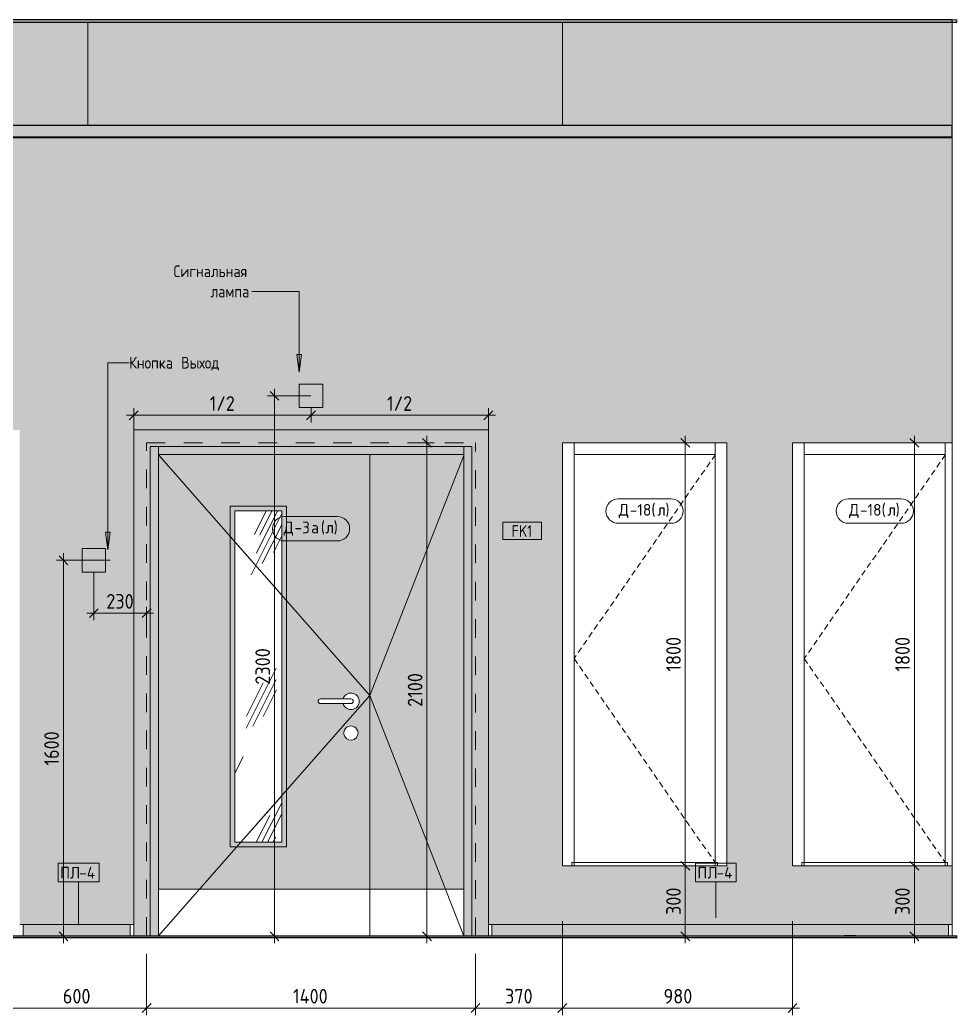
# Model space of a CAD drawing. Header units: millimetres. Extents: x 81971 to 140149, y -1987 to 13800.
# Drawn here: x 110324 to 114314, y 3865 to 8100 of the extents above; entities that cross this region are included whole.
import ezdxf

# ---------------------------------------------------------------- set-up
doc = ezdxf.new("R2010")
doc.units = ezdxf.units.MM
doc.linetypes.add('200_ШТРИХ__ш1_п0_6_', pattern=[40, 25, -15])
doc.linetypes.add('Штрих', pattern=[158.75, 79.375, -79.375])
for name, color, linetype, lineweight in [('A-ANNO-DIMS', 7, 'Continuous', 9), ('A-ANNO-DIMS-25', 7, 'Continuous', 9), ('A-DETL', 7, 'Continuous', 9), ('A-DOOR', 7, 'Continuous', 9), ('A-DOOR-2', 7, 'Штрих', 9), ('A-DOOR-3', 7, '200_ШТРИХ__ш1_п0_6_', 9), ('A-DOOR-FRAM-1', 7, 'Continuous', 9), ('A-DOOR-IDEN', 7, 'Continuous', 9), ('A-FLOR', 7, 'Continuous', 9), ('A-GENM', 7, 'Continuous', 9), ('A-GENM-IDEN', 7, 'Continuous', 9), ('A-WALL', 7, 'Continuous', 9), ('A-WALL-IDEN', 7, 'Continuous', 9), ('A-WALL-PATT', 7, 'Continuous', 9), ('I-WALL', 7, 'Continuous', 9)]:
    doc.layers.add(name, color=color, linetype=linetype, lineweight=lineweight)
for name, color, linetype, lineweight, true_color in [('A-CLNG-1', 7, 'Continuous', 9, 0x787878), ('A-CLNG-FNSH-1', 7, 'Continuous', 30, 0x3c3c3c), ('A-FLOR-1', 7, 'Continuous', 9, 0x787878), ('A-FLOR-FNSH-1', 7, 'Continuous', 30, 0x3c3c3c), ('A-WALL-5', 7, 'Continuous', 30, 0x3c3c3c), ('G-ANNO-TEXT-1', 7, 'Continuous', 9, 0x3c3c3c), ('I-WALL-1', 7, 'Continuous', 9, 0x787878), ('Q-SPCQ-1', 9, 'Continuous', 9, 0x808080), ('Q-SPCQ-2', 7, 'Continuous', 9, 0x7f7f7f)]:
    doc.layers.add(name, color=color, linetype=linetype, lineweight=lineweight, true_color=true_color)
doc.styles.add('GOST Common_1', font='GOST_Common.ttf', dxfattribs={"width": 0.9, "height": 50})
doc.styles.add('GOST Common_2', font='GOST_Common.ttf', dxfattribs={"height": 50})
doc.styles.add('ISOCPEUR_1', font='isocpeur.ttf', dxfattribs={"width": 0.9, "height": 62.5})
doc.dimstyles.new('ISO-2_5_0_9К_БОЛЬШОЙ_1', dxfattribs={"dimscale": 304.8, "dimtxt": 62.248823, "dimasz": 0.123031, "dimexe": 0.098425, "dimexo": 0.246063, "dimgap": 0, "dimtad": 1, "dimdec": 0, "dimrnd": 10, "dimzin": 0, "dimdsep": 46, "dimtxsty": 'ISOCPEUR_1', "dimblk1": 'OBLIQUE', "dimblk2": 'OBLIQUE', "dimsah": 1, "dimcen": 0.09, "dimdle": 0.098425, "dimazin": 0, "dimtfac": 1, "dimtdec": 4, "dimtix": 1, "dimtmove": 0, "dimatfit": 3, "dimfxl": 1, "dimtvp": 1, "dimtolj": 1, "dimtzin": 0, "dimarcsym": 2})
doc.dimstyles.new('ISO-2_5_0_9К_БОЛЬШОЙ_округление', dxfattribs={"dimscale": 304.8, "dimtxt": 62.248823, "dimasz": 0.123031, "dimexe": 0.098425, "dimexo": 0, "dimgap": 0, "dimtad": 1, "dimdec": 0, "dimrnd": 10, "dimzin": 0, "dimdsep": 46, "dimtxsty": 'ISOCPEUR_1', "dimblk1": 'OBLIQUE', "dimblk2": 'OBLIQUE', "dimsah": 1, "dimcen": 0.09, "dimdle": 0.098425, "dimazin": 0, "dimtfac": 1, "dimtdec": 4, "dimtix": 1, "dimtmove": 0, "dimatfit": 3, "dimfxl": 1, "dimtvp": 1, "dimtolj": 1, "dimtzin": 0, "dimarcsym": 2})

# ---------------------------------------------------------------- blocks, each defined once
blk = doc.blocks.new('110_Дверь_СКБ_2Ст - Д-3а 1450x2100h_Лестничная клетка из коридора-32352288-Развертки 2_51-1')
at = {"layer": 'A-DOOR'}
h = blk.add_hatch(color=256, dxfattribs=at)
h.paths.add_polyline_path([(95752.1, 4400), (96000, 4400), (96000, 6250), (95100, 6250), (95100, 4400), (95540.7, 4400)])
h.paths.add_polyline_path([(95425, 4600), (95425, 6010), (95625, 6010), (95625, 4600), (95540.7, 4600)])
h.paths.add_polyline_path([(95922.1, 5035.1), (95914.7, 5035.5), (95907.5, 5037.7), (95900.6, 5042.2), (95896, 5047), (95892.3, 5053.5), (95890.3, 5060.7), (95890.3, 5068.8), (95892, 5075.6), (95896, 5082.8), (95900.6, 5087.9), (95906.9, 5092), (95914.1, 5094.4), (95921.6, 5095), (95929.1, 5093.6), (95935.9, 5090.4), (95941.8, 5085.6), (95946.3, 5079.5), (95949, 5072.5), (95950, 5065), (95949, 5057.5), (95946.3, 5050.6), (95942, 5044.6), (95936.2, 5039.8), (95929.5, 5036.5), (95924.2, 5035.5)])
h.paths.add_polyline_path([(95920.5, 5165), (95911.5, 5166), (95903.1, 5169.3), (95895.8, 5174.7), (95890.1, 5181.7), (95886.5, 5190), (95790, 5190), (95787.4, 5190.3), (95785, 5191.3), (95782.9, 5192.9), (95781.3, 5195), (95780.3, 5197.4), (95780, 5200), (95780.3, 5202.6), (95781.3, 5205), (95782.9, 5207.1), (95785, 5208.7), (95787.4, 5209.7), (95790, 5210), (95886.5, 5210), (95890.1, 5218.3), (95895.8, 5225.3), (95903.1, 5230.7), (95911.5, 5234), (95920.5, 5235), (95929.5, 5233.7), (95937.8, 5230.1), (95944.9, 5224.6), (95950.4, 5217.3), (95953.8, 5209), (95955, 5200), (95953.8, 5191), (95950.4, 5182.7), (95944.9, 5175.4), (95937.8, 5169.9), (95929.5, 5166.3), (95922.6, 5165.3)])
blk.add_hatch(color=256, dxfattribs=at).paths.add_polyline_path([(96174.9, 4400), (96400, 4400), (96400, 6250), (96000, 6250), (96000, 4400)])
h = blk.add_hatch(dxfattribs=at)
h.set_pattern_fill('FP_18', color=256, style=0, pattern_type=2)
h.set_pattern_definition([(63.435, (92195.44, 31.75), (-255.583, 766.747), [317.5, -190.5, 317.5, -190.5, -403.903]), (63.435, (92195.44, 31.75), (-255.583, 766.747), [-1016, 127, -276.9]), (63.435, (92179.56, 47.6), (-255.583, 766.747), [254, -317.5, 190.5, -190.5, -467.403]), (63.435, (92179.56, 47.6), (-255.583, 766.747), [-952.5, 222.25, -245.15]), (63.435, (92179.56, 95.25), (-255.583, 766.747), [190.5, -381, 127, -190.5, -530.903]), (63.435, (92179.56, 95.25), (-255.583, 766.747), [-889, 285.75, -245.15]), (63.435, (92227.2, 47.6), (-255.583, 766.747), [190.5, -381, 158.75, -6404.65]), (63.435, (92274.8, 95.25), (-255.583, 766.747), [95.25, -476.25, 63.5, -6499.9]), (63.435, (92195.44, 174.6), (-255.583, 766.747), [63.5, -476.25, 63.5, -254, -562.653]), (63.435, (92195.44, 174.6), (-255.583, 766.747), [-857.25, 158.75, -403.9]), (63.435, (92481.2, 127), (-255.583, 766.747), [317.5, -476.25, 381, -251.503]), (63.435, (92481.2, 79.4), (-255.583, 766.747), [444.5, -317.5, 476.25, -188.003]), (63.435, (92512.94, 95.25), (-255.583, 766.747), [508, -254, 381, -276.903]), (63.435, (92560.56, 142.9), (-255.583, 766.747), [317.5, -444.5, 254, -403.903]), (63.435, (92512.94, 238.1), (-255.583, 766.747), [158.75, -635, 190.5, -435.653]), (63.435, (92608.2, 190.5), (-255.583, 766.747), [127, -635, 127, -530.903])])
h.paths.add_polyline_path([(95540.7, 4600), (95625, 4600), (95625, 6010), (95425, 6010), (95425, 4600)])
at = {"layer": 'A-DOOR-FRAM-1'}
for points in [[(96435, 4200), (96505, 4200), (96505, 6355), (94995, 6355), (94995, 4200), (95044.4, 4200), (95044.4, 4202), (95065, 4202), (95065, 6285), (96435, 6285), (96435, 4203.2)], [(95065, 4202), (95100, 4202), (95100, 6285), (95065, 6285), (95065, 4204.8)], [(96400, 6250), (96400, 6285), (95100, 6285), (95100, 6250), (96386.3, 6250)], [(96433.7, 4200), (96435, 4200), (96435, 6285), (96400, 6285), (96400, 4202), (96433.7, 4202)]]:
    blk.add_hatch(color=256, dxfattribs=at).paths.add_polyline_path(points)
at = {"layer": 'A-DOOR'}
for p, q in [((96000, 6250), (96000, 4400)), ((96000, 6250), (96000, 4400)), ((95645, 6030), (95405, 6030)), ((95405, 6030), (95405, 4580)), ((95645, 6030), (95645, 4580)), ((95425, 4600), (95425, 6010)), ((95425, 6010), (95625, 6010)), ((95625, 6010), (95625, 4600)), ((95425, 5878.9), (95625, 5651.4)), ((95790, 5210), (95920, 5210)), ((95920, 5210), (95886.5, 5210)), ((95920, 5190), (95790, 5190)), ((95886.5, 5190), (95920, 5190)), ((95625, 4797.9), (95451.2, 4600)), ((95645, 4580), (95405, 4580)), ((95625, 4600), (95425, 4600)), ((95100, 4400), (96000, 4400)), ((96000, 4400), (96000, 4202)), ((96400, 4400), (96000, 4400)), ((96000, 4400), (96000, 4202))]:
    blk.add_line(p, q, dxfattribs=at)
for centre, radius, start, end in [((95790, 5200), 10, 90, 270), ((95920, 5200), 35, 0, 163.3985), ((95920, 5200), 10, 270, 90), ((95920, 5200), 10, 270, 90), ((95920, 5200), 35, 196.6015, 0), ((95920, 5065), 30, 0, 188.1699), ((95920, 5065), 30, 188.1699, 0)]:
    blk.add_arc(centre, radius, start, end, dxfattribs=at)
at = {"layer": 'A-DOOR-2'}
for p, q in [((95050, 6300), (96450, 6300)), ((95050, 4202), (95050, 6300)), ((95050, 6300), (96450, 6300)), ((95050, 4202), (95050, 6300)), ((96450, 4200), (96450, 6300)), ((96450, 4200), (96450, 6300))]:
    blk.add_line(p, q, dxfattribs=at)
at = {"layer": 'A-DOOR-FRAM-1'}
for p, q in [((96505, 6355), (94995, 6355)), ((94995, 6355), (94995, 4200)), ((96505, 4200), (96505, 6355)), ((95065, 4202), (95065, 6285)), ((95065, 6285), (96435, 6285)), ((95100, 6250), (95100, 6285)), ((95100, 6285), (95100, 4202)), ((96400, 6285), (96400, 6250)), ((96400, 6285), (96400, 4202)), ((96435, 6285), (96435, 4200)), ((95100, 6250), (96400, 6250))]:
    blk.add_line(p, q, dxfattribs=at)
blk = doc.blocks.new('110_Дверь_СКБ_1Ст - д-18 700x2100h_Технический шкаф ЭОМ и СС-23698042-Развертки 2_51-1')
at = {"layer": 'A-DOOR'}
for p, q in [((98450, 6250), (97850, 6250)), ((97850, 4514), (97850, 6250)), ((98450, 6250), (98450, 4514)), ((98450, 4514), (97850, 4514))]:
    blk.add_line(p, q, dxfattribs=at)
at = {"layer": 'A-DOOR-2'}
for p in [(98479, 6300), (97800, 4500), (98479, 6300), (97800, 4500)]:
    blk.add_line(p, (97800, 6300), dxfattribs=at)
at = {"layer": 'A-DOOR-3'}
for p, q in [((98451.4, 6250), (97850, 5382)), ((97850, 5382), (98450, 4514))]:
    blk.add_line(p, q, dxfattribs=at)
at = {"layer": 'A-DOOR-FRAM-1'}
for p, q in [((97850, 6250), (97850, 6300)), ((97850, 6300), (97850, 4500)), ((98450, 6300), (98450, 6250)), ((98450, 6300), (98450, 4500)), ((98450, 6250), (97850, 6250)), ((97840, 4500), (97840, 4514)), ((98460, 4514), (97840, 4514)), ((98460, 4514), (98460, 4500))]:
    blk.add_line(p, q, dxfattribs=at)
blk = doc.blocks.new('110_Дверь_СКБ_1Ст - д-18 700x2100h_Технический шкаф ЭОМ и СС-V2-Развертки 2_51-1')
at = {"layer": 'A-DOOR'}
for p, q in [((97470, 6250), (96870, 6250)), ((96870, 4514), (96870, 6250)), ((97470, 6250), (97470, 4514)), ((97470, 4514), (96870, 4514))]:
    blk.add_line(p, q, dxfattribs=at)
at = {"layer": 'A-DOOR-2'}
for p, q in [((97520, 6300), (96820, 6300)), ((96820, 4500), (96820, 6300)), ((97520, 6300), (96820, 6300)), ((96820, 4500), (96820, 6300)), ((97520, 4500), (97520, 6300)), ((97520, 4500), (97520, 6300))]:
    blk.add_line(p, q, dxfattribs=at)
at = {"layer": 'A-DOOR-3'}
for p, q in [((97471.4, 6250), (96870, 5382)), ((96870, 5382), (97470, 4514))]:
    blk.add_line(p, q, dxfattribs=at)
at = {"layer": 'A-DOOR-FRAM-1'}
for p, q in [((96870, 6250), (96870, 6300)), ((96870, 6300), (96870, 4500)), ((97470, 6300), (97470, 6250)), ((97470, 6300), (97470, 4500)), ((97470, 6250), (96870, 6250)), ((96860, 4500), (96860, 4514)), ((97480, 4514), (96860, 4514)), ((97480, 4514), (97480, 4500))]:
    blk.add_line(p, q, dxfattribs=at)
blk = doc.blocks.new('Плинтус - Плинтус светлый _сад_-32863653-Развертки 2_51-1')
at = {"layer": 'A-GENM'}
blk.add_hatch(color=256, dxfattribs=at).paths.add_polyline_path([(94787.3, 4200), (94980, 4200), (94980, 4250), (94525, 4250), (94525, 4200), (94695, 4200)])
for p, q in [((94511, 4250), (94525, 4250)), ((94525, 4250), (94980, 4250)), ((94525, 4250), (94525, 4200)), ((94980, 4250), (94994, 4250)), ((94980, 4200), (94980, 4250))]:
    blk.add_line(p, q, dxfattribs=at)
blk = doc.blocks.new('Плинтус - Плинтус светлый _сад_-32863655-Развертки 2_51-1')
at = {"layer": 'A-GENM'}
blk.add_hatch(color=256, dxfattribs=at).paths.add_polyline_path([(96520, 4200), (98020, 4200), (98020, 4202), (98464, 4202), (98464, 4250), (96520, 4250), (96520, 4219.6)])
for p, q in [((96506, 4250), (96520, 4250)), ((96520, 4250), (98464, 4250)), ((96520, 4250), (96520, 4200))]:
    blk.add_line(p, q, dxfattribs=at)
blk = doc.blocks.new('Плинтус - Плинтус светлый _сад_-32863657-Развертки 2_51-1')
at = {"layer": 'A-GENM'}
for p, q in [((98464, 4250), (98479, 4250)), ((98464, 4202), (98464, 4250)), ((98479, 4250), (98479, 4202))]:
    blk.add_line(p, q, dxfattribs=at)
blk = doc.blocks.new('оповещатель охранно-звуковойrfa - Сигнальная лампа-29714515-Развертки 2_51-1')
at = {"layer": 'Q-SPCQ-2'}
blk.add_hatch(color=256, dxfattribs=at).paths.add_polyline_path([(95800, 6450), (95800, 6550), (95700, 6550), (95700, 6450)])
at = {"layer": 'Q-SPCQ-1'}
for p, q in [((95700, 6550), (95800, 6550)), ((95700, 6450), (95700, 6550)), ((95800, 6450), (95800, 6550)), ((95607.9, 6500), (95749.6, 6500)), ((95607.9, 6500), (95749.6, 6500)), ((95749.6, 6500), (95607.9, 6500)), ((95607.9, 6500), (95749.6, 6500)), ((95609.6, 6500), (95748.6, 6500)), ((95748.6, 6500), (95609.6, 6500)), ((95800, 6450), (95700, 6450))]:
    blk.add_line(p, q, dxfattribs=at)
blk = doc.blocks.new('Проводная кнопка сброса GC-0421W1 - Кнопка выхода 2-29715370-Развертки 2_51-1')
at = {"layer": 'Q-SPCQ-2'}
blk.add_hatch(color=256, dxfattribs=at).paths.add_polyline_path([(94820, 5750), (94875, 5750), (94875, 5850), (94775, 5850), (94775, 5750), (94800, 5750)])
at = {"layer": 'Q-SPCQ-1'}
for p, q in [((94775, 5850), (94875, 5850)), ((94775, 5750), (94775, 5850)), ((94875, 5750), (94875, 5850)), ((94755.8, 5800), (94894.9, 5800)), ((94894.9, 5800), (94755.8, 5800)), ((94874.6, 5800), (94775.7, 5800)), ((94776.2, 5800), (94875.2, 5800)), ((94785.1, 5800), (94864.3, 5800)), ((94864.3, 5800), (94785.1, 5800)), ((94875, 5750), (94775, 5750))]:
    blk.add_line(p, q, dxfattribs=at)
blk = doc.blocks.new('DIMBLOCK19-Развертки 2_51-1')
at = {"layer": 'A-ANNO-DIMS-25'}
for p, q in [((110268.9, 4125), (110268.9, 3864.5)), ((110268.9, 3894.5), (110268.9, 4120)), ((110863.9, 4125), (110863.9, 3864.5)), ((110863.9, 3894.5), (110863.9, 4120)), ((110268.9, 3894.5), (110863.9, 3894.5))]:
    blk.add_line(p, q, dxfattribs=at)
at = {"layer": 'A-ANNO-DIMS-25', "lineweight": 20}
for p, q in [((110268.9, 3894.5), (110287.7, 3913.3)), ((110863.9, 3894.5), (110882.7, 3913.3)), ((110268.9, 3894.5), (110250.2, 3875.8)), ((110863.9, 3894.5), (110845.2, 3875.8))]:
    blk.add_line(p, q, dxfattribs=at)
at = {"layer": 'A-ANNO-DIMS-25', "color": 0, "insert": (110507.2, 3976.2), "char_height": 62.5, "width": 142.215, "attachment_point": 1, "line_spacing_factor": 1.149209, "style": 'ISOCPEUR_1'}
blk.add_mtext('600', dxfattribs=at)
blk = doc.blocks.new('_Oblique')
at = {"color": 0, "linetype": 'ByBlock', "lineweight": -2}
blk.add_line((-0.5, -0.5), (0.5, 0.5), dxfattribs=at)
blk = doc.blocks.new('DIMBLOCK20-Развертки 2_51-1')
at = {"layer": 'A-ANNO-DIMS-25'}
for p, q in [((110863.9, 4125), (110863.9, 3864.5)), ((110863.9, 3894.5), (110863.9, 4120)), ((112263.9, 4125), (112263.9, 3864.5)), ((112263.9, 3894.5), (112263.9, 4120)), ((110863.9, 3894.5), (112263.9, 3894.5))]:
    blk.add_line(p, q, dxfattribs=at)
at = {"layer": 'A-ANNO-DIMS-25', "lineweight": 20}
for p, q in [((110863.9, 3894.5), (110882.7, 3913.3)), ((112263.9, 3894.5), (112282.7, 3913.3)), ((110863.9, 3894.5), (110845.2, 3875.8)), ((112263.9, 3894.5), (112245.2, 3875.8))]:
    blk.add_line(p, q, dxfattribs=at)
at = {"layer": 'A-ANNO-DIMS-25', "color": 0, "insert": (111487.3, 3976.2), "char_height": 62.5, "width": 183.873, "attachment_point": 1, "line_spacing_factor": 1.149209, "style": 'ISOCPEUR_1'}
blk.add_mtext('1400', dxfattribs=at)
blk = doc.blocks.new('DIMBLOCK21-Развертки 2_51-1')
at = {"layer": 'A-ANNO-DIMS-25'}
for p, q in [((112633.9, 4265), (112633.9, 3864.5)), ((112633.9, 3894.5), (112633.9, 4265)), ((112263.9, 4125), (112263.9, 3864.5)), ((112263.9, 3894.5), (112263.9, 4120)), ((112263.9, 3894.5), (112633.9, 3894.5))]:
    blk.add_line(p, q, dxfattribs=at)
at = {"layer": 'A-ANNO-DIMS-25', "lineweight": 20}
for p, q in [((112263.9, 3894.5), (112282.7, 3913.3)), ((112633.9, 3894.5), (112652.7, 3913.3)), ((112263.9, 3894.5), (112245.2, 3875.8)), ((112633.9, 3894.5), (112615.2, 3875.8))]:
    blk.add_line(p, q, dxfattribs=at)
at = {"layer": 'A-ANNO-DIMS-25', "color": 0, "insert": (112389.7, 3976.2), "char_height": 62.5, "width": 142.215, "attachment_point": 1, "line_spacing_factor": 1.149209, "style": 'ISOCPEUR_1'}
blk.add_mtext('370', dxfattribs=at)
blk = doc.blocks.new('DIMBLOCK22-Развертки 2_51-1')
at = {"layer": 'A-ANNO-DIMS-25'}
for p, q in [((112633.9, 4265), (112633.9, 3864.5)), ((112633.9, 3894.5), (112633.9, 4265)), ((113613.9, 4265), (113613.9, 3864.5)), ((113613.9, 3894.5), (113613.9, 4265)), ((112633.9, 3894.5), (113643.9, 3894.5))]:
    blk.add_line(p, q, dxfattribs=at)
at = {"layer": 'A-ANNO-DIMS-25', "lineweight": 20}
for p, q in [((112633.9, 3894.5), (112652.7, 3913.3)), ((113613.9, 3894.5), (113632.7, 3913.3)), ((112633.9, 3894.5), (112615.2, 3875.8)), ((113613.9, 3894.5), (113595.2, 3875.8))]:
    blk.add_line(p, q, dxfattribs=at)
at = {"layer": 'A-ANNO-DIMS-25', "color": 0, "insert": (113064.7, 3976.2), "char_height": 62.5, "width": 142.215, "attachment_point": 1, "line_spacing_factor": 1.149209, "style": 'ISOCPEUR_1'}
blk.add_mtext('980', dxfattribs=at)
blk = doc.blocks.new('DIMBLOCK23-Развертки 2_51-1')
at = {"layer": 'A-ANNO-DIMS-25'}
for p, q in [((110808.9, 6355), (110808.9, 6447.1)), ((111563.9, 6450), (111563.9, 6387.1)), ((111563.9, 6417.1), (111563.9, 6450)), ((110778.9, 6417.1), (111563.9, 6417.1)), ((110808.9, 6417.1), (110808.9, 6355))]:
    blk.add_line(p, q, dxfattribs=at)
at = {"layer": 'A-ANNO-DIMS-25', "lineweight": 20}
for p, q in [((110808.9, 6417.1), (110790.2, 6398.3)), ((110808.9, 6417.1), (110827.7, 6435.8)), ((111563.9, 6417.1), (111545.2, 6398.3)), ((111563.9, 6417.1), (111582.7, 6435.8))]:
    blk.add_line(p, q, dxfattribs=at)
at = {"layer": 'A-ANNO-DIMS-25', "color": 0, "insert": (111132.5, 6498.7), "char_height": 62.5, "width": 129.286, "attachment_point": 1, "line_spacing_factor": 1.149209, "style": 'ISOCPEUR_1'}
blk.add_mtext('1/2', dxfattribs=at)
blk = doc.blocks.new('DIMBLOCK24-Развертки 2_51-1')
at = {"layer": 'A-ANNO-DIMS-25'}
for p, q in [((111563.9, 6450), (111563.9, 6387.1)), ((111563.9, 6417.1), (111563.9, 6450)), ((112318.9, 6355), (112318.9, 6447.1)), ((111563.9, 6417.1), (112348.9, 6417.1)), ((112318.9, 6417.1), (112318.9, 6355))]:
    blk.add_line(p, q, dxfattribs=at)
at = {"layer": 'A-ANNO-DIMS-25', "lineweight": 20}
for p, q in [((111563.9, 6417.1), (111545.2, 6398.3)), ((111563.9, 6417.1), (111582.7, 6435.8)), ((112318.9, 6417.1), (112300.2, 6398.3)), ((112318.9, 6417.1), (112337.7, 6435.8))]:
    blk.add_line(p, q, dxfattribs=at)
at = {"layer": 'A-ANNO-DIMS-25', "color": 0, "insert": (111887.5, 6498.7), "char_height": 62.5, "width": 129.286, "attachment_point": 1, "line_spacing_factor": 1.149209, "style": 'ISOCPEUR_1'}
blk.add_mtext('1/2', dxfattribs=at)
blk = doc.blocks.new('DIMBLOCK25-Развертки 2_51-1')
at = {"layer": 'A-ANNO-DIMS-25'}
for p, q in [((110638.9, 5750), (110638.9, 5545)), ((110638.9, 5575), (110638.9, 5750)), ((110863.9, 5601.6), (110863.9, 5545)), ((110863.9, 5575), (110863.9, 5601.6)), ((110608.9, 5575), (110893.9, 5575))]:
    blk.add_line(p, q, dxfattribs=at)
at = {"layer": 'A-ANNO-DIMS-25', "lineweight": 20}
for p, q in [((110638.9, 5575), (110657.7, 5593.8)), ((110863.9, 5575), (110882.7, 5593.8)), ((110638.9, 5575), (110620.2, 5556.3)), ((110863.9, 5575), (110845.2, 5556.3))]:
    blk.add_line(p, q, dxfattribs=at)
at = {"layer": 'A-ANNO-DIMS-25', "color": 0, "insert": (110692.2, 5656.7), "char_height": 62.5, "width": 142.215, "attachment_point": 1, "line_spacing_factor": 1.149209, "style": 'ISOCPEUR_1'}
blk.add_mtext('230', dxfattribs=at)
blk = doc.blocks.new('DIMBLOCK26-Развертки 2_51-1')
at = {"layer": 'A-ANNO-DIMS-25', "lineweight": 20}
for p, q in [((110509.7, 5800), (110491, 5818.8)), ((110509.7, 5800), (110528.5, 5781.2)), ((110509.7, 4200), (110491, 4218.7)), ((110509.7, 4200), (110528.5, 4181.2))]:
    blk.add_line(p, q, dxfattribs=at)
at = {"layer": 'A-ANNO-DIMS-25'}
for p, q in [((110509.7, 5830), (110509.7, 4170)), ((110569.8, 5800), (110479.7, 5800)), ((110509.7, 5800), (110569.8, 5800)), ((110536.3, 4200), (110479.7, 4200)), ((110509.7, 4200), (110536.3, 4200))]:
    blk.add_line(p, q, dxfattribs=at)
at = {"layer": 'A-ANNO-DIMS-25', "color": 0, "insert": (110428.1, 4926.4), "char_height": 62.5, "width": 176.691, "attachment_point": 1, "rotation": 90, "line_spacing_factor": 1.149209, "style": 'ISOCPEUR_1'}
blk.add_mtext('1600', dxfattribs=at)
blk = doc.blocks.new('DIMBLOCK27-Развертки 2_51-1')
at = {"layer": 'A-ANNO-DIMS-25'}
for p, q in [((111408.6, 6530), (111408.6, 4170)), ((111423.5, 6500), (111378.6, 6500)), ((111408.6, 6500), (111423.5, 6500)), ((111435.1, 4200), (111378.6, 4200)), ((111408.6, 4200), (111435.1, 4200))]:
    blk.add_line(p, q, dxfattribs=at)
at = {"layer": 'A-ANNO-DIMS-25', "lineweight": 20}
for p, q in [((111408.6, 6500), (111389.8, 6518.7)), ((111408.6, 6500), (111427.3, 6481.2)), ((111408.6, 4200), (111389.8, 4218.7)), ((111408.6, 4200), (111427.3, 4181.2))]:
    blk.add_line(p, q, dxfattribs=at)
at = {"layer": 'A-ANNO-DIMS-25', "color": 0, "insert": (111326.9, 5271), "char_height": 62.5, "width": 189.619, "attachment_point": 1, "rotation": 90, "line_spacing_factor": 1.149209, "style": 'ISOCPEUR_1'}
blk.add_mtext('2300', dxfattribs=at)
blk = doc.blocks.new('DIMBLOCK35-Развертки 2_51-1')
at = {"layer": 'A-ANNO-DIMS-25', "lineweight": 20}
for p, q in [((112057.4, 6300), (112038.6, 6318.7)), ((112057.4, 6300), (112076.1, 6281.2)), ((112057.4, 4200), (112038.6, 4218.7)), ((112057.4, 4200), (112076.1, 4181.2))]:
    blk.add_line(p, q, dxfattribs=at)
at = {"layer": 'A-ANNO-DIMS-25'}
for p, q in [((112057.4, 6330), (112057.4, 4170)), ((112008.9, 6300), (112087.4, 6300)), ((112057.4, 6300), (112008.9, 6300)), ((112008.9, 4200), (112087.4, 4200)), ((112057.4, 4200), (112008.9, 4200))]:
    blk.add_line(p, q, dxfattribs=at)
at = {"layer": 'A-ANNO-DIMS-25', "color": 0, "insert": (111975.7, 5176.4), "char_height": 62.5, "width": 176.691, "attachment_point": 1, "rotation": 90, "line_spacing_factor": 1.149209, "style": 'ISOCPEUR_1'}
blk.add_mtext('2100', dxfattribs=at)
blk = doc.blocks.new('DIMBLOCK36-Развертки 2_51-1')
at = {"layer": 'A-ANNO-DIMS-25', "lineweight": 20}
for p, q in [((113157.4, 6300), (113138.6, 6318.8)), ((113157.4, 6300), (113176.1, 6281.3)), ((113157.4, 4500), (113138.6, 4518.8)), ((113157.4, 4500), (113176.1, 4481.2))]:
    blk.add_line(p, q, dxfattribs=at)
at = {"layer": 'A-ANNO-DIMS-25'}
for p, q in [((113157.4, 6330), (113157.4, 4500)), ((113108.9, 6300), (113187.4, 6300)), ((113157.4, 6300), (113108.9, 6300)), ((113108.9, 4500), (113187.4, 4500)), ((113157.4, 4500), (113108.9, 4500))]:
    blk.add_line(p, q, dxfattribs=at)
at = {"layer": 'A-ANNO-DIMS-25', "color": 0, "insert": (113075.7, 5326.4), "char_height": 62.5, "width": 176.691, "attachment_point": 1, "rotation": 90, "line_spacing_factor": 1.149209, "style": 'ISOCPEUR_1'}
blk.add_mtext('1800', dxfattribs=at)
blk = doc.blocks.new('DIMBLOCK37-Развертки 2_51-1')
at = {"layer": 'A-ANNO-DIMS-25'}
for p, q in [((113108.9, 4500), (113187.4, 4500)), ((113157.4, 4500), (113108.9, 4500)), ((113157.4, 4500), (113157.4, 4170)), ((113108.9, 4200), (113187.4, 4200)), ((113157.4, 4200), (113108.9, 4200))]:
    blk.add_line(p, q, dxfattribs=at)
at = {"layer": 'A-ANNO-DIMS-25', "lineweight": 20}
for p, q in [((113157.4, 4500), (113138.6, 4518.8)), ((113157.4, 4500), (113176.1, 4481.2)), ((113157.4, 4200), (113138.6, 4218.7)), ((113157.4, 4200), (113176.1, 4181.2))]:
    blk.add_line(p, q, dxfattribs=at)
at = {"layer": 'A-ANNO-DIMS-25', "color": 0, "insert": (113075.7, 4290.7), "char_height": 62.5, "width": 142.215, "attachment_point": 1, "rotation": 90, "line_spacing_factor": 1.149209, "style": 'ISOCPEUR_1'}
blk.add_mtext('300', dxfattribs=at)
blk = doc.blocks.new('DIMBLOCK38-Развертки 2_51-1')
at = {"layer": 'A-ANNO-DIMS-25', "lineweight": 20}
for p, q in [((114132.4, 6300), (114113.6, 6318.8)), ((114132.4, 6300), (114151.1, 6281.3)), ((114132.4, 4500), (114113.6, 4518.8)), ((114132.4, 4500), (114151.1, 4481.2))]:
    blk.add_line(p, q, dxfattribs=at)
at = {"layer": 'A-ANNO-DIMS-25'}
for p, q in [((114132.4, 6330), (114132.4, 4500)), ((114083.9, 6300), (114162.4, 6300)), ((114132.4, 6300), (114083.9, 6300)), ((114083.9, 4500), (114162.4, 4500)), ((114132.4, 4500), (114083.9, 4500))]:
    blk.add_line(p, q, dxfattribs=at)
at = {"layer": 'A-ANNO-DIMS-25', "color": 0, "insert": (114050.7, 5326.4), "char_height": 62.5, "width": 176.691, "attachment_point": 1, "rotation": 90, "line_spacing_factor": 1.149209, "style": 'ISOCPEUR_1'}
blk.add_mtext('1800', dxfattribs=at)
blk = doc.blocks.new('DIMBLOCK39-Развертки 2_51-1')
at = {"layer": 'A-ANNO-DIMS-25'}
for p, q in [((114083.9, 4500), (114162.4, 4500)), ((114132.4, 4500), (114083.9, 4500)), ((114132.4, 4500), (114132.4, 4170)), ((114083.9, 4200), (114162.4, 4200)), ((114132.4, 4200), (114083.9, 4200))]:
    blk.add_line(p, q, dxfattribs=at)
at = {"layer": 'A-ANNO-DIMS-25', "lineweight": 20}
for p, q in [((114132.4, 4500), (114113.6, 4518.8)), ((114132.4, 4500), (114151.1, 4481.2)), ((114132.4, 4200), (114113.6, 4218.7)), ((114132.4, 4200), (114151.1, 4181.2))]:
    blk.add_line(p, q, dxfattribs=at)
at = {"layer": 'A-ANNO-DIMS-25', "color": 0, "insert": (114050.7, 4290.7), "char_height": 62.5, "width": 142.215, "attachment_point": 1, "rotation": 90, "line_spacing_factor": 1.149209, "style": 'ISOCPEUR_1'}
blk.add_mtext('300', dxfattribs=at)
blk = doc.blocks.new('М_двери - Типоразмер_рамка-25223575-Развертки 2_51-1')
at = {"layer": 'A-DOOR-IDEN'}
for p, q in [((85845, 5986.5), (85620.2, 5986.5)), ((85620.2, 5882.5), (85845, 5882.5))]:
    blk.add_line(p, q, dxfattribs=at)
for centre, start, end in [((85620.2, 5934.5), 90, 270), ((85845, 5934.5), 270, 90)]:
    blk.add_arc(centre, 52, start, end, dxfattribs=at)
blk = doc.blocks.new('Mark Reiling - Mark Reiling-26174330-Развертки 2_51-1')
at = {"layer": 'A-GENM-IDEN'}
for p, q in [((86613.7, 4558.4), (86613.7, 4479.5)), ((86613.7, 4558.4), (86787.2, 4558.4)), ((86787.2, 4558.4), (86613.7, 4558.4)), ((86613.7, 4558.4), (86613.7, 4479.5)), ((86787.2, 4479.5), (86787.2, 4558.4)), ((86787.2, 4479.5), (86787.2, 4558.4)), ((86613.7, 4479.5), (86787.2, 4479.5)), ((86613.7, 4479.5), (86787.2, 4479.5))]:
    blk.add_line(p, q, dxfattribs=at)
blk = doc.blocks.new('М_стена_0001 - Типоразмер_без рамки-25382661-Развертки 2_51-1')
at = {"layer": 'A-WALL-IDEN'}
for p, q in [((86463.7, 5963.1), (86300.4, 5963.1)), ((86300.4, 5963.1), (86300.4, 5888.1)), ((86463.7, 5888.1), (86463.7, 5963.1)), ((86300.4, 5888.1), (86463.7, 5888.1))]:
    blk.add_line(p, q, dxfattribs=at)

msp = doc.modelspace()

# ---------------------------------------------------------------- hatches: boundary and pattern name
at = {"layer": 'A-CLNG-1'}
for points in [[(113891.6, 8090), (114293.9, 8090), (114293.9, 8100), (100803.9, 8100), (100803.9, 8090), (113468.8, 8090)], [(100804.9, 7600), (114292.9, 7600), (114292.9, 7650), (100804.9, 7650)]]:
    msp.add_hatch(color=256, dxfattribs=at).paths.add_polyline_path(points)
at = {"layer": 'A-FLOR'}
for points in [[(111354.6, 4200), (112247.6, 4200), (112247.6, 4202), (110858.4, 4202), (110858.4, 4200), (111238.9, 4200)], [(114103, 4200), (114314.4, 4200), (114314.4, 4202), (113883.9, 4202), (113883.9, 4200), (113997.3, 4200)]]:
    msp.add_hatch(color=256, dxfattribs=at).paths.add_polyline_path(points)
at = {"layer": 'A-FLOR-1'}
msp.add_hatch(color=256, dxfattribs=at).paths.add_polyline_path([(113883.9, 4200), (113883.9, 4202), (113833.9, 4202), (113833.9, 4200)])
at = {"layer": 'A-WALL-PATT'}
h = msp.add_hatch(color=256, dxfattribs=at)
h.paths.add_polyline_path([(106318.9, 4200), (106319.9, 4200), (106319.9, 4250), (107007.9, 4250), (107007.9, 4200), (107008.9, 4200), (107008.9, 6330), (108168.9, 6330), (108168.9, 4200), (108169.9, 4200), (108169.9, 4250), (108812.9, 4250), (108812.9, 4200), (108813.9, 4200), (108813.9, 6355), (110323.9, 6355), (110323.9, 4200), (110324.9, 4200), (110324.9, 4250), (110807.9, 4250), (110807.9, 4200), (110808.9, 4200), (110808.9, 6355), (112318.9, 6355), (112318.9, 4200), (112319.9, 4200), (112319.9, 4250), (114292.9, 4250), (114292.9, 4500), (113613.9, 4500), (113613.9, 6300), (114292.9, 6300), (114292.9, 7600), (100804.9, 7600), (100804.9, 4250), (100923.9, 4250), (100923.9, 6330), (101933.9, 6330), (101933.9, 4202), (101934.9, 4202), (101934.9, 4250), (103132.9, 4250), (103132.9, 4200), (103134.9, 4200), (103134.9, 4250), (104012.9, 4250), (104012.9, 4200), (104014.9, 4200), (104014.9, 4250), (105157.9, 4250), (105157.9, 4200), (105158.9, 4200), (105158.9, 6330), (106318.9, 6330), (106318.9, 4316.8)])
h.paths.add_polyline_path([(112633.9, 4500), (112633.9, 6300), (113333.9, 6300), (113333.9, 4500), (112682.1, 4500)])
h.paths.add_polyline_path([(103363.9, 4500), (103313.9, 4500), (103313.9, 6300), (104013.9, 6300), (104013.9, 4500), (103743.6, 4500)])
h.paths.add_polyline_path([(102433.9, 4500), (102433.9, 6300), (103133.9, 6300), (103133.9, 4500), (102446.4, 4500)])
h.paths.add_polyline_path([(110688.9, 5750), (110588.9, 5750), (110588.9, 5850), (110688.9, 5850)])
h.paths.add_polyline_path([(111513.9, 6450), (111513.9, 6550), (111613.9, 6550), (111613.9, 6450)])
at = {"layer": 'G-ANNO-TEXT-1'}
for points in [[(111512.9, 6601), (111522.8, 6676), (111503.1, 6676)], [(110698.3, 5844.5), (110708.2, 5919.5), (110688.4, 5919.5)]]:
    msp.add_hatch(color=256, dxfattribs=at).paths.add_polyline_path(points)
at = {"layer": 'I-WALL'}
for points in [[(110086.1, 7650), (110613.9, 7650), (110613.9, 8090), (108843.9, 8090), (108843.9, 7650), (109663.3, 7650)], [(112623.1, 7650), (112633.9, 7650), (112633.9, 8090), (110613.9, 8090), (110613.9, 7650), (112553.9, 7650)], [(112633.9, 7650), (114293.9, 7650.2), (114293.9, 8090), (112633.9, 8090)], [(114313.9, 4202), (114314.4, 4202), (114314.4, 8090), (114313.9, 8090), (114313.9, 4438.9)]]:
    msp.add_hatch(color=256, dxfattribs=at).paths.add_polyline_path(points)
at = {"layer": 'I-WALL-1'}
h = msp.add_hatch(dxfattribs=at)
h.set_pattern_fill('FP_19', color=256, style=0, pattern_type=2)
h.set_pattern_definition([(0, (107945.8556, 0), (30.48, 7.62), [2.515, -20.345, 2.515, -20.345, -121.92]), (0, (107945.8556, 0), (30.48, 7.62), [-45.72, 2.515, -43.205, 2.515, -20.345, -53.34]), (0, (107945.8556, 0), (30.48, 7.62), [-114.3, 2.515, -12.725, 2.515, -35.585]), (120, (107957.2856, 3.81), (-21.8391136, 22.5864543), [2.515, -20.345, 2.515, -20.345, -121.92]), (120, (107957.2856, 3.81), (-21.8391136, 22.5864543), [-45.72, 2.515, -43.205, 2.515, -20.345, -53.34]), (120, (107957.2856, 3.81), (-21.8391136, 22.5864543), [-114.3, 2.515, -12.725, 2.515, -35.585]), (240, (107961.0956, 19.05), (-8.6408864, -30.2064543), [2.515, -20.345, 2.515, -20.345, -121.92]), (240, (107961.0956, 19.05), (-8.6408864, -30.2064543), [-45.72, 2.515, -43.205, 2.515, -20.345, -53.34]), (240, (107961.0956, 19.05), (-8.6408864, -30.2064543), [-114.3, 2.515, -12.725, 2.515, -35.585])])
h.paths.add_polyline_path([(114311.9, 8090), (114313.9, 8090), (114313.9, 8100), (114293.9, 8100), (114293.9, 8090), (114310, 8090)])

# ---------------------------------------------------------------- linework, layer by layer
at = {"layer": 'A-CLNG-FNSH-1'}
for p, q in [((114293.9, 8100), (100803.9, 8100)), ((100803.9, 8090), (114293.9, 8090)), ((114293.9, 8090), (114293.9, 8100)), ((114292.9, 7650), (100804.9, 7650)), ((114292.9, 7600), (114292.9, 7650)), ((114292.9, 7601), (100804.9, 7601)), ((100804.9, 7600), (114292.9, 7600))]:
    msp.add_line(p, q, dxfattribs=at)
at = {"layer": 'A-DETL'}
for q in [(110916.6, 6247), (112213.9, 6246.5), (110913.9, 4201.6), (112213.9, 4200)]:
    msp.add_line((111813.9, 5225), q, dxfattribs=at)
at = {"layer": 'A-FLOR'}
for p, q in [((100783.9, 8100), (114313.9, 8100)), ((110858.4, 4202), (112247.6, 4202)), ((110858.4, 4200), (110858.4, 4202)), ((112247.6, 4202), (112247.6, 4200)), ((113883.9, 4202), (114314.4, 4202))]:
    msp.add_line(p, q, dxfattribs=at)
at = {"layer": 'A-FLOR-FNSH-1'}
for p, q in [((114314.4, 4200), (100783.9, 4200)), ((100783.9, 4195), (114314.4, 4195)), ((113883.9, 4202), (113833.9, 4202)), ((113833.9, 4202), (113833.9, 4200)), ((113883.9, 4200), (113883.9, 4202))]:
    msp.add_line(p, q, dxfattribs=at)
at = {"layer": 'A-GENM-IDEN'}
for p, q in [((110574.4, 4247.7), (110574.4, 4430.7)), ((113287.2, 4278.2), (113287.2, 4430.7))]:
    msp.add_line(p, q, dxfattribs=at)
at = {"layer": 'A-WALL'}
msp.add_line((114313.9, 8100), (114313.9, 8090), dxfattribs=at)
at = {"layer": 'A-WALL-5'}
for p, q in [((114293.9, 8100), (114293.9, 8100)), ((114293.9, 8090), (114313.9, 8090)), ((114313.9, 8100), (114313.9, 8100))]:
    msp.add_line(p, q, dxfattribs=at)
at = {"layer": 'G-ANNO-TEXT-1'}
for p, q in [((111512.9, 6944.2), (111312, 6944.2)), ((111512.9, 6601), (111512.9, 6944.2)), ((111522.8, 6676), (111503.1, 6676)), ((111503.1, 6676), (111512.9, 6601)), ((111512.9, 6601), (111522.8, 6676)), ((110698.3, 6640.9), (110739.2, 6640.9)), ((110698.3, 5844.5), (110698.3, 6640.9)), ((110739.2, 6640.9), (110789.8, 6640.9)), ((110708.2, 5919.5), (110688.4, 5919.5)), ((110688.4, 5919.5), (110698.3, 5844.5)), ((110698.3, 5844.5), (110708.2, 5919.5))]:
    msp.add_line(p, q, dxfattribs=at)
at = {"layer": 'I-WALL'}
for p, q in [((110613.9, 7650), (110613.9, 8090)), ((112633.9, 7650), (112633.9, 8090)), ((114293.9, 8090), (114293.9, 4202)), ((114314.4, 8100), (114313.9, 8100)), ((114313.9, 8090), (114314.4, 8090)), ((114292.9, 7650), (114293.9, 7650)), ((114292.9, 4250), (114292.9, 7600)), ((112633.9, 4500), (112633.9, 6300)), ((112633.9, 6300), (113333.9, 6300)), ((113333.9, 6300), (113333.9, 4500)), ((113613.9, 4500), (113613.9, 6300)), ((113613.9, 6300), (114292.9, 6300)), ((113333.9, 4500), (112633.9, 4500)), ((114292.9, 4500), (113613.9, 4500)), ((114313.9, 4200), (114313.9, 4194.8))]:
    msp.add_line(p, q, dxfattribs=at)

# ---------------------------------------------------------------- block references
at = {"layer": 'A-DOOR'}
for name in ['110_Дверь_СКБ_2Ст - Д-3а 1450x2100h_Лестничная клетка из коридора-32352288-Развертки 2_51-1', '110_Дверь_СКБ_1Ст - д-18 700x2100h_Технический шкаф ЭОМ и СС-V2-Развертки 2_51-1', '110_Дверь_СКБ_1Ст - д-18 700x2100h_Технический шкаф ЭОМ и СС-23698042-Развертки 2_51-1']:
    msp.add_blockref(name, (15813.9, 0), dxfattribs=at)
at = {"layer": 'A-DOOR-IDEN'}
for p in [(27251.3, 75), (28231.3, 75), (25831.3, 0)]:
    msp.add_blockref('М_двери - Типоразмер_рамка-25223575-Развертки 2_51-1', p, dxfattribs=at)
at = {"layer": 'A-GENM'}
for name in ['Плинтус - Плинтус светлый _сад_-32863653-Развертки 2_51-1', 'Плинтус - Плинтус светлый _сад_-32863655-Развертки 2_51-1', 'Плинтус - Плинтус светлый _сад_-32863657-Развертки 2_51-1']:
    msp.add_blockref(name, (15813.9, 0), dxfattribs=at)
at = {"layer": 'A-GENM-IDEN'}
for p in [(23874, -47.8), (26586.8, -47.8)]:
    msp.add_blockref('Mark Reiling - Mark Reiling-26174330-Развертки 2_51-1', p, dxfattribs=at)
at = {"layer": 'A-WALL-IDEN'}
msp.add_blockref('М_стена_0001 - Типоразмер_без рамки-25382661-Развертки 2_51-1', (26080.7, 0), dxfattribs=at)
at = {"layer": 'Q-SPCQ-1'}
for name in ['оповещатель охранно-звуковойrfa - Сигнальная лампа-29714515-Развертки 2_51-1', 'Проводная кнопка сброса GC-0421W1 - Кнопка выхода 2-29715370-Развертки 2_51-1']:
    msp.add_blockref(name, (15813.9, 0), dxfattribs=at)

# ---------------------------------------------------------------- texts
at = {"layer": 'A-DOOR-IDEN', "char_height": 50, "attachment_point": 1, "style": 'GOST Common_2'}
for s, insert, width in [('\\fGOST Common|b0|i0|c204|p34|;Д', (112874.1, 6039.8), 56.118), ('-18(', (112920.4, 6039.8), 142.3), ('\\fGOST Common|b0|i0|c204|p34|;л', (113037.8, 6039.8), 42.089), ('\\fGOST Common|b0|i0|c204|p34|;)', (113072.5, 6039.8), 24.051), ('\\fGOST Common|b0|i0|c204|p34|;Д', (113854.1, 6039.8), 56.118), ('-18(', (113900.4, 6039.8), 142.3), ('\\fGOST Common|b0|i0|c204|p34|;л', (114017.8, 6039.8), 42.089), ('\\fGOST Common|b0|i0|c204|p34|;)', (114052.5, 6039.8), 24.051), ('\\fGOST Common|b0|i0|c204|p34|;Д', (111446.7, 5964.8), 56.118), ('-3', (111493, 5964.8), 86.181), ('\\fGOST Common|b0|i0|c204|p34|;а', (111564.1, 5964.8), 50.105), ('\\fGOST Common|b0|i0|c204|p34|;(', (111605.5, 5964.8), 24.051), ('\\fGOST Common|b0|i0|c204|p34|;л', (111625.3, 5964.8), 42.089), ('\\fGOST Common|b0|i0|c204|p34|;)', (111660.1, 5964.8), 24.051)]:
    msp.add_mtext(s, dxfattribs=dict(at, insert=insert, width=width))
at = {"layer": 'A-GENM-IDEN', "char_height": 50, "attachment_point": 1, "style": 'GOST Common_2'}
for s, insert, width in [('ПЛ', (110495.9, 4495.6), 98.207), ('-4', (110576.9, 4495.6), 94.198), ('ПЛ', (113208.7, 4495.6), 98.207), ('-4', (113289.7, 4495.6), 94.198)]:
    msp.add_mtext(s, dxfattribs=dict(at, insert=insert, width=width))
at = {"layer": 'A-WALL-IDEN', "insert": (112417.9, 5949.5), "char_height": 50, "width": 111.835, "attachment_point": 1, "style": 'GOST Common_1'}
msp.add_mtext('FK1', dxfattribs=at)
at = {"layer": 'G-ANNO-TEXT-1', "char_height": 50, "attachment_point": 1, "style": 'GOST Common_1'}
for s, insert, width in [('Сигнальная', (110978.7, 7055.2), 404.051), ('лампа', (111136.5, 6969.2), 212.848), ('Кнопка', (110789.3, 6665.9), 248.924), ('\\fGOST Common|b0|i0|c204|p34|;\\W.9; ', (110994.7, 6665.9), 19.842), ('Выход', (111011, 6665.9), 209.24)]:
    msp.add_mtext(s, dxfattribs=dict(at, insert=insert, width=width))

# ---------------------------------------------------------------- dimensions: what is measured, and where the dimension line sits
at = {"layer": 'A-ANNO-DIMS'}
for base, p1, p2, dimstyle, override, picture, middle in [((111408.6, 4200), (111423.5, 6500), (111435.1, 4200), 'ISO-2_5_0_9К_БОЛЬШОЙ_округление', {"dimpost": '<>', "dimfxl": 2300.029192}, 'DIMBLOCK27-Развертки 2_51-1', (111377.3, 5350)), ((112057.4, 4200), (112083.9, 6300), (112083.9, 4200), 'ISO-2_5_0_9К_БОЛЬШОЙ_1', {"dimpost": '<>', "dimfxl": 2100}, 'DIMBLOCK35-Развертки 2_51-1', (112026.1, 5250)), ((113157.4, 4500), (113183.9, 6300), (113183.9, 4500), 'ISO-2_5_0_9К_БОЛЬШОЙ_1', {"dimpost": '<>', "dimfxl": 1800}, 'DIMBLOCK36-Развертки 2_51-1', (113126.1, 5400)), ((114132.4, 4500), (114158.9, 6300), (114158.9, 4500), 'ISO-2_5_0_9К_БОЛЬШОЙ_1', {"dimpost": '<>', "dimfxl": 1800}, 'DIMBLOCK38-Развертки 2_51-1', (114101.1, 5400)), ((110509.7, 4200), (110569.8, 5800), (110536.3, 4200), 'ISO-2_5_0_9К_БОЛЬШОЙ_округление', {"dimpost": '<>', "dimfxl": 1600.350542}, 'DIMBLOCK26-Развертки 2_51-1', (110478.5, 5000)), ((113157.4, 4200), (113183.9, 4500), (113183.9, 4200), 'ISO-2_5_0_9К_БОЛЬШОЙ_1', {"dimpost": '<>', "dimfxl": 300}, 'DIMBLOCK37-Развертки 2_51-1', (113126.1, 4350)), ((114132.4, 4200), (114158.9, 4500), (114158.9, 4200), 'ISO-2_5_0_9К_БОЛЬШОЙ_1', {"dimpost": '<>', "dimfxl": 300}, 'DIMBLOCK39-Развертки 2_51-1', (114101.1, 4350))]:
    dim = msp.add_linear_dim(base=base, p1=p1, p2=p2, angle=90, dimstyle=dimstyle, override=override, dxfattribs=at)
    dim.commit()
    dim.dimension.update_dxf_attribs({"geometry": picture, "text_midpoint": middle})
for base, p1, p2, picture, middle in [((111563.9, 6417.1), (110808.9, 6355), (111563.9, 6450), 'DIMBLOCK23-Развертки 2_51-1', (111186.4, 6448.3)), ((112318.9, 6417.1), (111563.9, 6450), (112318.9, 6355), 'DIMBLOCK24-Развертки 2_51-1', (111941.4, 6448.3))]:
    dim = msp.add_linear_dim(base=base, p1=p1, p2=p2, text='1/2', dimstyle='ISO-2_5_0_9К_БОЛЬШОЙ_округление', override={"dimpost": '<>', "dimfxl": 760.953349}, dxfattribs=at)
    dim.commit()
    dim.dimension.update_dxf_attribs({"geometry": picture, "text_midpoint": middle})
for base, p1, p2, dimstyle, override, picture, middle in [((110863.9, 5575), (110638.9, 5750), (110863.9, 5601.6), 'ISO-2_5_0_9К_БОЛЬШОЙ_округление', {"dimpost": '<>', "dimfxl": 269.551051}, 'DIMBLOCK25-Развертки 2_51-1', (110751.4, 5606.3)), ((112633.9, 3894.5), (112263.9, 4200), (112633.9, 4340), 'ISO-2_5_0_9К_БОЛЬШОЙ_1', {"dimpost": '<>', "dimfxl": 395.600809}, 'DIMBLOCK21-Развертки 2_51-1', (112448.9, 3925.8)), ((113613.9, 3894.5), (112633.9, 4340), (113613.9, 4340), 'ISO-2_5_0_9К_БОЛЬШОЙ_1', {"dimpost": '<>', "dimfxl": 980}, 'DIMBLOCK22-Развертки 2_51-1', (113123.9, 3925.8)), ((110863.9, 3894.5), (110268.9, 4200), (110863.9, 4200), 'ISO-2_5_0_9К_БОЛЬШОЙ_1', {"dimpost": '<>', "dimfxl": 595}, 'DIMBLOCK19-Развертки 2_51-1', (110566.4, 3925.8)), ((112263.9, 3894.5), (110863.9, 4200), (112263.9, 4200), 'ISO-2_5_0_9К_БОЛЬШОЙ_1', {"dimpost": '<>', "dimfxl": 1400}, 'DIMBLOCK20-Развертки 2_51-1', (111563.9, 3925.8))]:
    dim = msp.add_linear_dim(base=base, p1=p1, p2=p2, dimstyle=dimstyle, override=override, dxfattribs=at)
    dim.commit()
    dim.dimension.update_dxf_attribs({"geometry": picture, "text_midpoint": middle})

doc.saveas('drawing.dxf')
